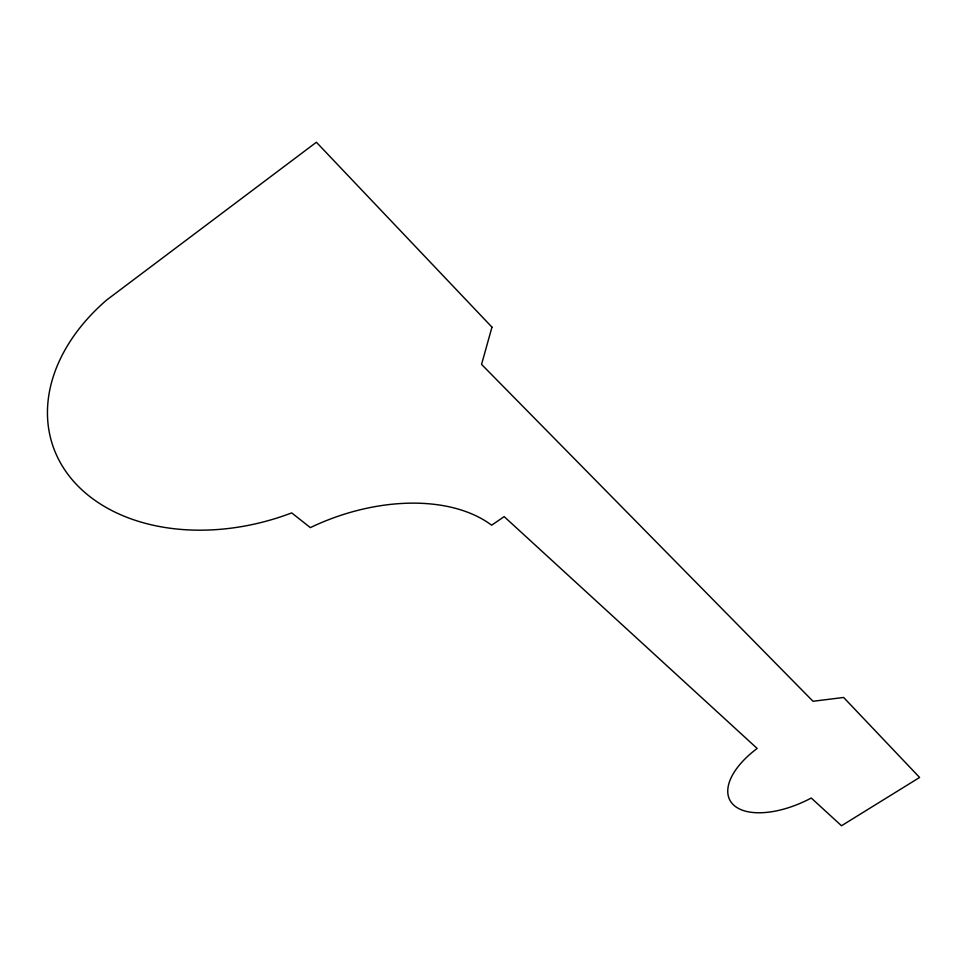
<?xml version="1.0" encoding="UTF-8"?>
<svg xmlns="http://www.w3.org/2000/svg" width="968" height="968" viewBox="0 0 968 968"><rect width="100%" height="100%" fill="white"/><g stroke="black" fill="none" stroke-linecap="round" stroke-linejoin="round"><path stroke-width="1.45" d="M491.974 327.148L481.556 364.391L813.023 701.28L843.624 697.456L919.6 777.461L841.507 825.752L811.257 798.031A70.797 35.332 -27 0 1 733.756 805.134A70.797 35.332 -27 0 1 757.158 748.458L504.159 516.622L491.635 525.201A159.853 99.607 -20.8 0 0 310.341 527.62L291.695 512.895A193.237 139.465 -18.1 0 1 73.096 480.757A193.237 139.465 -18.1 0 1 106.734 299.959L316.391 142.248L491.974 327.148"/></g></svg>
